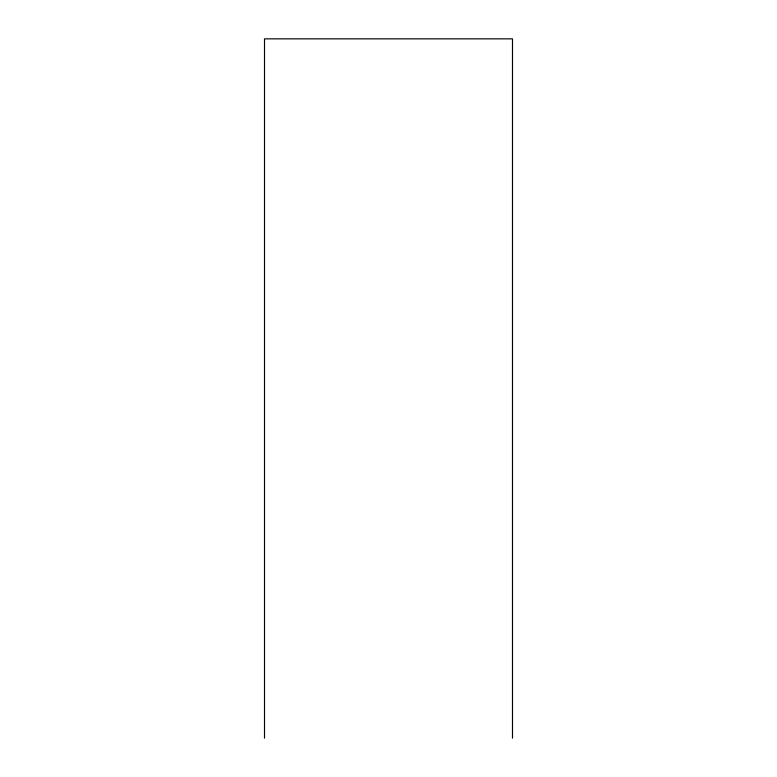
<?xml version="1.0" encoding="UTF-8"?>
<svg xmlns="http://www.w3.org/2000/svg" width="777" height="777" viewBox="0 0 777 777"><rect width="100%" height="100%" fill="white"/><g stroke="black" fill="none" stroke-linecap="round" stroke-linejoin="round"><path stroke-width="1.17" d="M512.49 738.15L512.49 38.85L264.51 38.85L264.51 738.15"/></g></svg>
